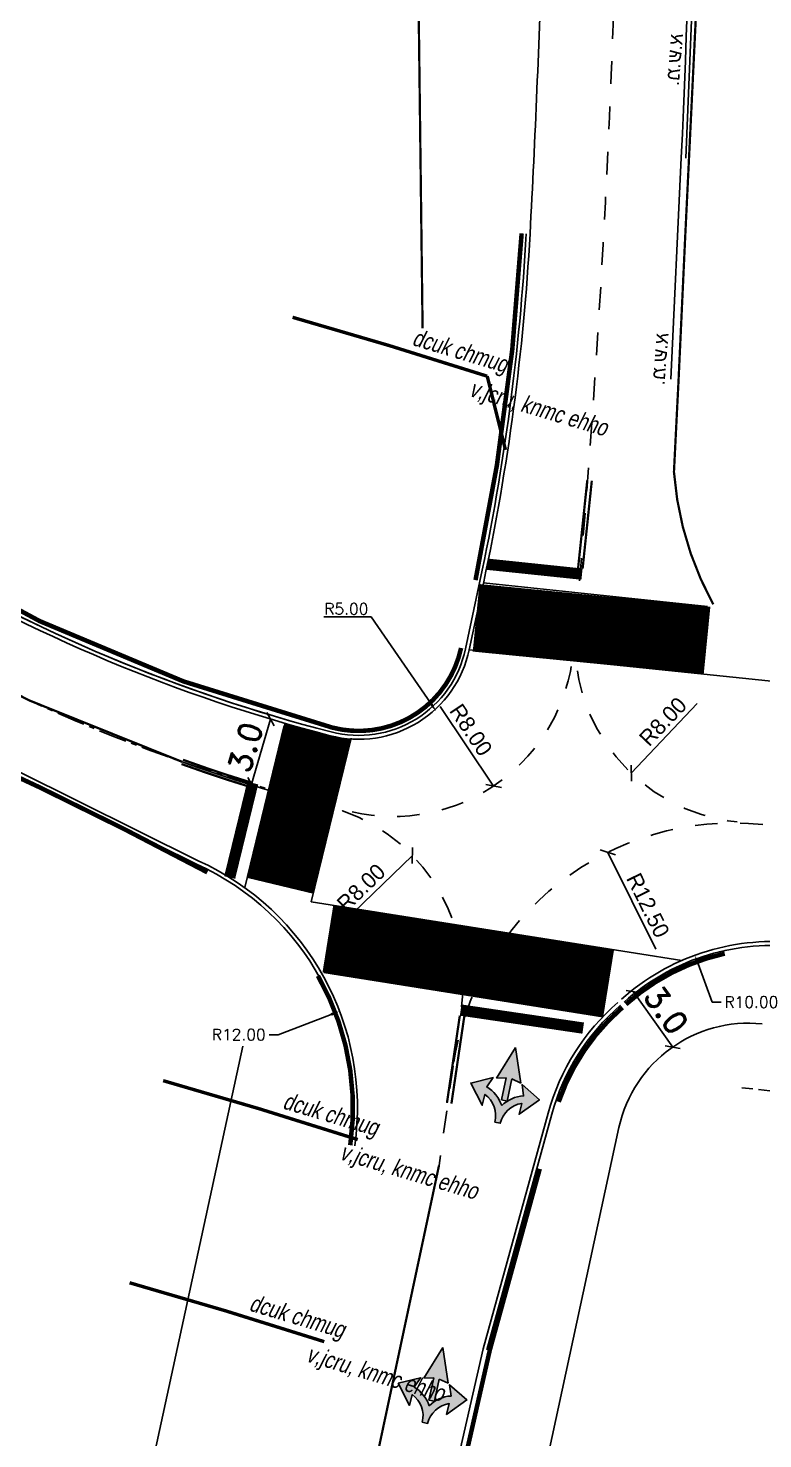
# Model space of a CAD drawing. Extents: x 183304 to 184528, y 666784 to 667526.
# Drawn here: x 184451.7 to 184484.1, y 667054.2 to 667116.6 of the extents above; entities that cross this region are included whole.
import ezdxf
from ezdxf.enums import TextEntityAlignment as Align

# ---------------------------------------------------------------- set-up
doc = ezdxf.new("R2010")
doc.units = 0
for name, pattern in [('1-1', [2, 1, -1]), ('CENTER', [2, 1.25, -0.25, 0.25, -0.25]), ('DASHED', [0.75, 0.5, -0.25]), ('zeva05_05', [1, 0.5, -0.5])]:
    doc.linetypes.add(name, pattern=pattern)
for name, color, linetype in [('0-XREF', 7, 'Continuous'), ('818', 10, '1-1'), ('D-15', 20, '1-1'), ('d-cl', 1, 'CENTER'), ('D-D13', 7, 'Continuous'), ('D-Dim', 7, 'Continuous'), ('D-EV-INSIDE', 2, 'Continuous'), ('D-MAAVAR', 7, 'Continuous'), ('D-Nativ', 7, '1-1'), ('D-Road', 7, 'Continuous'), ('D-Tamrur', 7, 'Continuous'), ('D-TEXT', 7, 'Continuous'), ('NEW', 5, 'DASHED'), ('TR-TXT', 2, 'Continuous'), ('ZEVA-811', 8, 'zeva05_05')]:
    doc.layers.add(name, color=color, linetype=linetype)
doc.styles.add('0-Techno', font='0-techno')
doc.styles.add('MIR2', font='mirym.shx', dxfattribs={"width": 0.8, "oblique": 10})
doc.styles.add('oron', font='oron.shx')
doc.styles.add('r', font='romand')
doc.styles.add('ROMAND', font='romand')
doc.dimstyles.new('DDIM', dxfattribs={"dimscale": 1.35, "dimtxt": 0.75, "dimasz": 0.35, "dimexe": 0, "dimexo": 0.5, "dimgap": 0.15, "dimtad": 1, "dimdec": 1, "dimzin": 0, "dimdsep": 46, "dimtxsty": 'ROMAND', "dimblk1": 'OBLIQUE', "dimblk2": 'OBLIQUE', "dimsah": 1, "dimcen": 0.5, "dimse1": 1, "dimse2": 1, "dimadec": 0, "dimazin": 0, "dimtfac": 0.75, "dimtdec": 1, "dimtmove": 2, "dimatfit": 3, "dimldrblk": 'OBLIQUE', "dimfxl": 1, "dimtolj": 1, "dimtzin": 0, "dimarcsym": 0})
doc.dimstyles.new('dim1', dxfattribs={"dimtxt": 0.7, "dimasz": 0.5, "dimexe": 0.18, "dimexo": 0.0625, "dimgap": 0.2, "dimtad": 1, "dimtoh": 1, "dimzin": 0, "dimdsep": 46, "dimtxsty": 'oron', "dimblk": 'OBLIQUE', "dimcen": 0.09, "dimadec": 0, "dimazin": 0, "dimtfac": 1, "dimtofl": 0, "dimtmove": 0, "dimatfit": 3, "dimfxl": 1, "dimtolj": 1, "dimtzin": 0, "dimarcsym": 0})
doc.dimstyles.new('RAD', dxfattribs={"dimtxt": 0.5, "dimasz": 0.4, "dimexe": 0.1, "dimexo": 0, "dimgap": 0.1, "dimtad": 1, "dimtih": 1, "dimtoh": 1, "dimzin": 0, "dimdsep": 46, "dimtxsty": 'r', "dimcen": 0.1, "dimdle": 0.3, "dimadec": 0, "dimazin": 0, "dimtfac": 0.466667, "dimtofl": 0, "dimtmove": 1, "dimatfit": 3, "dimfxl": 1, "dimtolj": 1, "dimtzin": 0, "dimarcsym": 0})

# ---------------------------------------------------------------- blocks, each defined once
blk = doc.blocks.new('_Oblique')
at = {"color": 0, "linetype": 'ByBlock', "lineweight": -2}
blk.add_line((-0.5, -0.5), (0.5, 0.5), dxfattribs=at)
blk = doc.blocks.new('*D413')
at = {"layer": 'D-Dim', "color": 0, "lineweight": -2, "transparency": 16777216}
blk.add_line((184478.42, 667073.989), (184480.153, 667071.54), dxfattribs=at)
at = {"layer": 'DEFPOINTS', "color": 0, "transparency": 16777216}
for p in [(184478.39, 667073.968), (184480.123, 667071.519), (184480.153, 667071.54)]:
    blk.add_point(p, dxfattribs=at)
at = {"layer": 'D-Dim', "color": 0, "lineweight": -2, "transparency": 16777216, "xscale": 0.4725, "yscale": 0.4725, "zscale": 0.4725}
for p, rotation in [((184478.42, 667073.989), 125.2828195046449), ((184480.153, 667071.54), 305.2828195046449)]:
    blk.add_blockref('_Oblique', p, dxfattribs=dict(at, rotation=rotation))
at = {"layer": 'D-Dim', "color": 0, "transparency": 16777216, "insert": (184479.865, 667073.174), "char_height": 1.0125, "attachment_point": 5, "rotation": 305.28282, "style": 'ROMAND'}
blk.add_mtext('\\A1;3.0', dxfattribs=at)
blk = doc.blocks.new('*D414')
at = {"layer": 'D-Dim', "color": 0, "lineweight": -2, "transparency": 16777216}
for p, q in [((184481.889, 667073.53), (184481.271, 667075.224)), ((184482.289, 667073.53), (184481.889, 667073.53))]:
    blk.add_line(p, q, dxfattribs=at)
at = {"layer": 'D-Dim', "color": 0, "transparency": 16777216}
blk.add_solid([(184481.333, 667075.247), (184481.208, 667075.202), (184481.134, 667075.6)], dxfattribs=at)
at = {"layer": 'DEFPOINTS', "color": 0, "transparency": 16777216}
for p in [(184481.134, 667075.6), (184484.562, 667066.206)]:
    blk.add_point(p, dxfattribs=at)
at = {"layer": 'D-Dim', "color": 0, "transparency": 16777216, "insert": (184483.627, 667073.53), "char_height": 0.5, "attachment_point": 5, "style": 'r'}
blk.add_mtext('\\A1;R10.00', dxfattribs=at)
blk = doc.blocks.new('*D415')
at = {"layer": 'D-Dim', "color": 0, "lineweight": -2, "transparency": 16777216}
for p, q in [((184493.477, 667087.845), (184494.54, 667088.614)), ((184493.077, 667087.845), (184493.477, 667087.845))]:
    blk.add_line(p, q, dxfattribs=at)
at = {"layer": 'D-Dim', "color": 0, "transparency": 16777216}
blk.add_solid([(184494.501, 667088.668), (184494.579, 667088.56), (184494.864, 667088.848)], dxfattribs=at)
at = {"layer": 'DEFPOINTS', "color": 0, "transparency": 16777216}
for p in [(184494.864, 667088.848), (184475.42, 667074.78)]:
    blk.add_point(p, dxfattribs=at)
at = {"layer": 'D-Dim', "color": 0, "transparency": 16777216, "insert": (184491.739, 667087.845), "char_height": 0.5, "attachment_point": 5, "style": 'r'}
blk.add_mtext('\\A1;R24.00', dxfattribs=at)
blk = doc.blocks.new('*D542')
at = {"layer": 'D-Dim', "color": 0, "lineweight": -2, "transparency": 16777216}
for p, q in [((184464.739, 667090.557), (184466.839, 667090.557)), ((184466.839, 667090.557), (184469.48, 667086.706))]:
    blk.add_line(p, q, dxfattribs=at)
at = {"layer": 'D-Dim', "color": 0, "transparency": 16777216}
blk.add_solid([(184469.535, 667086.744), (184469.425, 667086.668), (184469.706, 667086.376)], dxfattribs=at)
at = {"layer": 'DEFPOINTS', "color": 0, "transparency": 16777216}
for p in [(184466.878, 667090.499), (184469.706, 667086.376)]:
    blk.add_point(p, dxfattribs=at)
at = {"layer": 'D-Dim', "color": 0, "transparency": 16777216, "insert": (184465.739, 667090.907), "char_height": 0.5, "attachment_point": 5, "style": 'r'}
blk.add_mtext('\\A1;R5.00', dxfattribs=at)
blk = doc.blocks.new('*D543')
at = {"layer": 'D-Dim', "color": 0, "lineweight": -2, "transparency": 16777216}
blk.add_line((184461.544, 667083.157), (184462.386, 667086.037), dxfattribs=at)
at = {"layer": 'DEFPOINTS', "color": 0, "transparency": 16777216}
for p in [(184462.386, 667086.037), (184462.851, 667085.901), (184462.009, 667083.021)]:
    blk.add_point(p, dxfattribs=at)
at = {"layer": 'D-Dim', "color": 0, "lineweight": -2, "transparency": 16777216, "xscale": 0.4725, "yscale": 0.4725, "zscale": 0.4725}
for p, rotation in [((184462.386, 667086.037), 73.70487424918356), ((184461.544, 667083.157), 253.7048742491835)]:
    blk.add_blockref('_Oblique', p, dxfattribs=dict(at, rotation=rotation))
at = {"layer": 'D-Dim', "color": 0, "transparency": 16777216, "insert": (184461.285, 667084.796), "char_height": 1.0125, "attachment_point": 5, "rotation": 73.70487, "style": 'ROMAND'}
blk.add_mtext('\\A1;3.0', dxfattribs=at)
blk = doc.blocks.new('*D544')
at = {"layer": 'D-Dim', "color": 0, "lineweight": -2, "transparency": 16777216}
for p, q in [((184462.723, 667072.089), (184465.068, 667072.981)), ((184462.323, 667072.089), (184462.723, 667072.089))]:
    blk.add_line(p, q, dxfattribs=at)
at = {"layer": 'D-Dim', "color": 0, "transparency": 16777216}
blk.add_solid([(184465.045, 667073.044), (184465.092, 667072.919), (184465.442, 667073.124)], dxfattribs=at)
at = {"layer": 'DEFPOINTS', "color": 0, "transparency": 16777216}
for p in [(184465.442, 667073.124), (184454.227, 667068.855)]:
    blk.add_point(p, dxfattribs=at)
at = {"layer": 'D-Dim', "color": 0, "transparency": 16777216, "insert": (184460.985, 667072.089), "char_height": 0.5, "attachment_point": 5, "style": 'r'}
blk.add_mtext('\\A1;R12.00', dxfattribs=at)
blk = doc.blocks.new('DD-13RLL')
at = {"layer": 'D-D13'}
h = blk.add_hatch(color=256, dxfattribs=at)
edge = h.paths.add_edge_path()
edge.add_arc((1.408, -2.1), 1.65, 106.731, 148.59758, ccw=False)
edge.add_line((0.933, -0.52), (0.733, 0))
edge.add_line((0.733, 0), (1.733, -0.525))
edge.add_line((1.733, -0.525), (0.933, -1.45))
edge.add_line((0.933, -1.45), (0.933, -0.9))
edge.add_arc((1.433, -2.1), 1.3, 112.61986, 180)
edge.add_line((0.133, -2.1), (-0.133, -2.1))
edge.add_arc((-1.433, -2.1), 1.3, 0, 67.38014)
edge.add_line((-0.933, -0.9), (-0.933, -1.45))
edge.add_line((-0.933, -1.45), (-1.733, -0.525))
edge.add_line((-1.733, -0.525), (-0.733, 0))
edge.add_line((-0.733, 0), (-0.933, -0.52))
edge.add_arc((-1.408, -2.1), 1.65, 31.40242, 73.269, ccw=False)
at = {"layer": 'D-D13', "color": 7}
blk.add_lwpolyline([(0, -1.24, -0.184737), (0.933, -0.52), (0.733, 0), (1.733, -0.525), (0.933, -1.45), (0.933, -0.9, 0.302776), (0.133, -2.1), (-0.133, -2.1, 0.302776), (-0.933, -0.9), (-0.933, -1.45), (-1.733, -0.525), (-0.733, 0), (-0.933, -0.52, -0.184737)], format="xyb", close=True, dxfattribs=at)
blk = doc.blocks.new('DD-13SS')
at = {"layer": 'D-D13'}
for p, q in [((-0.55, -1.5), (0, 0)), ((0, 0), (0.55, -1.5)), ((-0.125, -1.4), (-0.55, -1.5)), ((-0.125, -2.4), (-0.125, -1.4)), ((0.125, -1.4), (0.55, -1.5)), ((0.125, -2.4), (0.125, -1.4)), ((-0.125, -2.4), (0.125, -2.4))]:
    blk.add_line(p, q, dxfattribs=at)
for points in [[(-0.125, -1.4), (-0.55, -1.5), (0, 0)], [(0.125, -1.4), (0, 0), (-0.125, -1.4)], [(0.55, -1.5), (0, 0), (0.125, -1.4)], [(-0.125, -2.4), (0.125, -1.4), (-0.125, -1.4)], [(0.125, -1.4), (-0.125, -2.4), (0.125, -2.4)]]:
    blk.add_solid(points, dxfattribs=at)
blk = doc.blocks.new('*D547')
at = {"layer": 'D-Dim', "color": 0, "lineweight": -2, "ltscale": 0.1, "transparency": 16777216}
blk.add_line((184479.402, 667075.873), (184477.288, 667080.145), dxfattribs=at)
at = {"layer": 'DEFPOINTS', "color": 0, "ltscale": 0.1, "transparency": 16777216}
for p in [(184477.288, 667080.145), (184482.831, 667068.941)]:
    blk.add_point(p, dxfattribs=at)
at = {"layer": 'D-Dim', "color": 0, "lineweight": -2, "ltscale": 0.1, "transparency": 16777216, "xscale": 0.5, "yscale": 0.5, "zscale": 0.5, "rotation": 116.3194343496658}
blk.add_blockref('_Oblique', (184477.288, 667080.145), dxfattribs=at)
at = {"layer": 'D-Dim', "color": 0, "ltscale": 0.1, "transparency": 16777216, "insert": (184479.06, 667077.805), "char_height": 0.7, "attachment_point": 5, "rotation": 296.31943, "style": 'oron'}
blk.add_mtext('\\A1;R12.50', dxfattribs=at)
blk = doc.blocks.new('*D548')
at = {"layer": 'D-Dim', "color": 0, "lineweight": -2, "ltscale": 0.1, "transparency": 16777216}
blk.add_line((184481.235, 667086.718), (184478.32, 667083.649), dxfattribs=at)
at = {"layer": 'DEFPOINTS', "color": 0, "ltscale": 0.1, "transparency": 16777216}
for p in [(184483.83, 667089.448), (184478.32, 667083.649)]:
    blk.add_point(p, dxfattribs=at)
at = {"layer": 'D-Dim', "color": 0, "lineweight": -2, "ltscale": 0.1, "transparency": 16777216, "xscale": 0.5, "yscale": 0.5, "zscale": 0.5, "rotation": 226.4660369422928}
blk.add_blockref('_Oblique', (184478.32, 667083.649), dxfattribs=at)
at = {"layer": 'D-Dim', "color": 0, "ltscale": 0.1, "transparency": 16777216, "insert": (184479.723, 667085.924), "char_height": 0.7, "attachment_point": 5, "rotation": 46.46604, "style": 'oron'}
blk.add_mtext('\\A1;R8.00', dxfattribs=at)
blk = doc.blocks.new('*D549')
at = {"layer": 'D-Dim', "color": 0, "lineweight": -2, "ltscale": 0.1, "transparency": 16777216}
blk.add_line((184469.884, 667086.596), (184472.238, 667083.077), dxfattribs=at)
at = {"layer": 'DEFPOINTS', "color": 0, "ltscale": 0.1, "transparency": 16777216}
for p in [(184467.79, 667089.727), (184472.238, 667083.077)]:
    blk.add_point(p, dxfattribs=at)
at = {"layer": 'D-Dim', "color": 0, "lineweight": -2, "ltscale": 0.1, "transparency": 16777216, "xscale": 0.5, "yscale": 0.5, "zscale": 0.5, "rotation": 303.7812543742663}
blk.add_blockref('_Oblique', (184472.238, 667083.077), dxfattribs=at)
at = {"layer": 'D-Dim', "color": 0, "ltscale": 0.1, "transparency": 16777216, "insert": (184471.24, 667085.558), "char_height": 0.7, "attachment_point": 5, "rotation": 303.78125, "style": 'oron'}
blk.add_mtext('\\A1;R8.00', dxfattribs=at)
blk = doc.blocks.new('*D550')
at = {"layer": 'D-Dim', "color": 0, "lineweight": -2, "ltscale": 0.1, "transparency": 16777216}
blk.add_line((184465.612, 667077.066), (184468.653, 667080.012), dxfattribs=at)
at = {"layer": 'DEFPOINTS', "color": 0, "ltscale": 0.1, "transparency": 16777216}
for p in [(184468.653, 667080.012), (184462.907, 667074.445)]:
    blk.add_point(p, dxfattribs=at)
at = {"layer": 'D-Dim', "color": 0, "lineweight": -2, "ltscale": 0.1, "transparency": 16777216, "xscale": 0.5, "yscale": 0.5, "zscale": 0.5, "rotation": 44.09658461848482}
blk.add_blockref('_Oblique', (184468.653, 667080.012), dxfattribs=at)
at = {"layer": 'D-Dim', "color": 0, "ltscale": 0.1, "transparency": 16777216, "insert": (184466.391, 667078.586), "char_height": 0.7, "attachment_point": 5, "rotation": 44.09658, "style": 'oron'}
blk.add_mtext('\\A1;R8.00', dxfattribs=at)

msp = doc.modelspace()

# ---------------------------------------------------------------- linework, layer by layer
at = {"layer": '0-XREF', "const_width": 0.15}
for points in [[(184471.961, 667101.189), (184467.643, 667102.54), (184463.363, 667103.793)], [(184471.961, 667101.189), (184472.766, 667097.934)], [(184466.242, 667067.453), (184461.924, 667068.804), (184457.645, 667070.057)], [(184464.761, 667058.521), (184460.442, 667059.872), (184456.163, 667061.125)]]:
    msp.add_lwpolyline(points, dxfattribs=at)
at = {"layer": '818', "const_width": 0.1}
msp.add_lwpolyline([(184481.474, 667127.98), (184481.44, 667122.555), (184480.7, 667107.261), (184480.412, 667101.042)], dxfattribs=at)
msp.add_lwpolyline([(184480.412, 667101.042), (184480.207, 667096.958, 0.107552), (184481.944, 667091.106, 0.510057)], format="xyb", dxfattribs=at)
at = {"layer": 'D-15', "const_width": 0.2, "flags": 128}
for points in [[(184471.443, 667092.178, 0.038844), (184473.48, 667107.5)], [(184446.131, 667093.627, 0.072235), (184465.117, 667085.66)], [(184465.117, 667085.66, 0.426948), (184470.805, 667089.178)], [(184459.596, 667079.265, 0.015934), (184448.449, 667084.77)], [(184482.451, 667075.674, 0.128483), (184478.089, 667073.431)], [(184465.911, 667067.203, 0.165998), (184464.482, 667074.693)], [(184477.932, 667073.292, 0.13191), (184475.117, 667069.122, 0.13191)]]:
    msp.add_lwpolyline(points, format="xyb", dxfattribs=at)
for points in [[(184474.28, 667066.156), (184472.069, 667058.13)], [(184472.073, 667058.144), (184469.003, 667044.624)]]:
    msp.add_lwpolyline(points, dxfattribs=at)
at = {"layer": 'd-cl'}
msp.add_arc((184483.053, 667155.008), 75, 234.14807, 254.7993, dxfattribs=at)
at = {"layer": 'D-Dim', "ltscale": 0.1}
msp.add_line((184471.805, 667092.101), (184471.166, 667089.101), dxfattribs=at)
at = {"layer": 'D-Dim'}
for p, q in [((184461.164, 667071.583), (184439.725, 666972.516)), ((184477.78, 667067.987), (184456.34, 666968.92))]:
    msp.add_line(p, q, dxfattribs=at)
at = {"layer": 'D-Dim', "ltscale": 0.1}
msp.add_lwpolyline([(184459.196, 667079.778), (184448.581, 667085.039)], dxfattribs=at)
msp.add_arc((184373.998, 667112.928), 100, 347.97878, 356.87664, dxfattribs=at)
at = {"layer": 'D-Dim'}
msp.add_arc((184466.276, 667090.143), 5, 255.49888, 347.97878, dxfattribs=at)
at = {"layer": 'D-EV-INSIDE'}
for p, q in [((184471.639, 667092.136), (184471, 667089.137)), ((184474.812, 667068.577), (184471.944, 667058.165))]:
    msp.add_line(p, q, dxfattribs=at)
msp.add_lwpolyline([(184459.121, 667079.626), (184448.506, 667084.887)], dxfattribs=at)
for centre, radius, start, end in [((183981.083, 667134.368), 500.2, 357.30219, 1.24675), ((184373.998, 667112.928), 99.83, 347.97878, 356.87664), ((184483.053, 667155.008), 71.83, 238.9207, 255.49888), ((184483.053, 667155.008), 71.83, 238.97265, 255.49888), ((184466.276, 667090.143), 4.83, 255.49888, 347.97878), ((184454.227, 667068.855), 11.83, 351.95037, 65.53672), ((184484.562, 667066.206), 9.83, 84.54955, 131.85953), ((184484.289, 667065.966), 9.83, 130.95298, 164.59658)]:
    msp.add_arc(centre, radius, start, end, dxfattribs=at)
at = {"layer": 'D-MAAVAR'}
for p, q in [((184481.682, 667091.017), (184471.795, 667092.051)), ((184484.79, 667087.676), (184471.166, 667089.1)), ((184461.248, 667078.587), (184462.996, 667085.759)), ((184464.184, 667077.967), (184465.947, 667085.195)), ((184480.552, 667075.367), (184464.184, 667077.967)), ((184477.068, 667072.883), (184464.742, 667074.841))]:
    msp.add_line(p, q, dxfattribs=at)
at = {"layer": 'D-MAAVAR', "const_width": 0.5, "flags": 128}
for points in [[(184476.147, 667092.443), (184471.968, 667092.88)], [(184460.584, 667079.033), (184461.603, 667083.211)], [(184470.786, 667073.177), (184476.199, 667072.379)]]:
    msp.add_lwpolyline(points, dxfattribs=at)
at = {"layer": 'D-Nativ'}
msp.add_line((184470.455, 667070.702), (184469.831, 667066.312), dxfattribs=at)
at = {"layer": 'D-Nativ', "const_width": 0.1, "flags": 128}
msp.add_lwpolyline([(184414.864, 667114.555), (184428.031, 667102.859, 0.02515), (184435.873, 667096.569), (184439.126, 667094.218, 0.073146), (184458.489, 667084.145)], format="xyb", dxfattribs=at)
at = {"layer": 'D-Nativ', "linetype": 'Continuous', "const_width": 0.1, "flags": 128}
for points in [[(184476.38, 667096.591), (184475.974, 667092.709)], [(184476.579, 667096.57), (184476.173, 667092.689)], [(184470.181, 667069.072), (184470.75, 667072.933)], [(184470.379, 667069.043), (184470.948, 667072.904)]]:
    msp.add_lwpolyline(points, dxfattribs=at)
for points in [[(184461.608, 667083.209, -0.012526), (184458.524, 667084.238)], [(184461.561, 667083.015, -0.01257), (184458.456, 667084.05)]]:
    msp.add_lwpolyline(points, format="xyb", dxfattribs=at)
at = {"layer": 'D-Nativ', "const_width": 0.1}
msp.add_lwpolyline([(184469.831, 667066.312), (184464.625, 667041.864)], dxfattribs=at)
at = {"layer": 'D-Nativ'}
for centre, radius, start, end in [((183981.083, 667134.368), 496.75, 354.89424, 358.35883), ((184483.83, 667089.448), 8, 174.89424, 264.03158), ((184467.79, 667089.727), 8, 257.00973, 354.75939), ((184462.907, 667074.445), 8, 351.90238, 75.97188), ((184482.831, 667068.941), 12.5, 84.03158, 171.90238)]:
    msp.add_arc(centre, radius, start, end, dxfattribs=at)
at = {"layer": 'D-Nativ', "linetype": 'Continuous'}
msp.add_arc((184480.602, 667145.268), 65, 250.112, 255.97188, dxfattribs=at)
at = {"layer": 'D-Road'}
msp.add_line((184480.528, 667110.834), (184480.068, 667101.058), dxfattribs=at)
at = {"layer": 'D-Road', "ltscale": 0.1, "const_width": 0.1}
msp.add_lwpolyline([(184468.247, 667173.083), (184469.105, 667103.301)], dxfattribs=at)
at = {"layer": 'D-Road'}
for points in [[(184498.31, 667074.94), (184485.512, 667076.161, 0.209412), (184477.889, 667073.654)], [(184477.735, 667073.518, 0.147862), (184474.649, 667068.622), (184471.78, 667058.21), (184468.71, 667044.69)], [(184484.105, 667072.568, 0.380745), (184477.78, 667067.987)]]:
    msp.add_lwpolyline(points, format="xyb", dxfattribs=at)
for centre, radius, start, end in [((183981.083, 667134.368), 500, 357.30219, 1.24675), ((184483.053, 667155.008), 72, 238.9207, 255.49888), ((184454.227, 667068.855), 12, 351.95037, 65.53672)]:
    msp.add_arc(centre, radius, start, end, dxfattribs=at)
at = {"layer": 'D-Road', "ltscale": 0.1}
msp.add_arc((183981.083, 667134.368), 493.5, 356.87664, 358.35883, dxfattribs=at)
at = {"layer": 'NEW'}
msp.add_line((184490.412, 667068.989), (184483.009, 667069.763), dxfattribs=at)
at = {"layer": 'ZEVA-811', "const_width": 3}
for points in [[(184481.669, 667089.505), (184471.467, 667090.512)], [(184462.815, 667078.668), (184464.449, 667085.47)], [(184477.321, 667074.34), (184464.923, 667076.33)]]:
    msp.add_lwpolyline(points, dxfattribs=at)

# ---------------------------------------------------------------- block references
at = {"layer": 'D-MAAVAR', "xscale": 0.9000000000042045, "yscale": 0.9000000000042045, "zscale": 0.9000000000042045, "rotation": 346.3413567359619}
for p in [(184472.862, 667070.037), (184469.656, 667056.773)]:
    msp.add_blockref('DD-13RLL', p, dxfattribs=at)
at = {"layer": 'D-Tamrur', "rotation": 348.0832713105636}
for p in [(184473.212, 667071.527), (184470.006, 667058.263)]:
    msp.add_blockref('DD-13SS', p, dxfattribs=at)

# ---------------------------------------------------------------- texts
at = {"layer": 'D-TEXT', "style": 'MIR2', "oblique": 10, "width": 0.8}
for s, p in [('dcuk chmug', (184468.604, 667102.574)), ('v,jcru, knmc ehho', (184471.123, 667100.327)), ('dcuk chmug', (184462.886, 667068.838)), ('v,jcru, knmc ehho', (184465.404, 667066.591)), ('dcuk chmug', (184461.404, 667059.906)), ('v,jcru, knmc ehho', (184463.922, 667057.659))]:
    msp.add_text(s, height=0.75, rotation=343.34835, dxfattribs=at).set_placement(p)
at = {"layer": 'TR-TXT', "style": '0-Techno', "text_generation_flag": 2}
for p in [(184480.425, 667114.008), (184479.788, 667100.784)]:
    msp.add_text('א.ש.מ.', height=0.6, rotation=85.4547, dxfattribs=at).set_placement(p, align=Align.RIGHT)

# ---------------------------------------------------------------- dimensions: what is measured, and where the dimension line sits
at = {"layer": 'D-Dim'}
for center, mpoint, picture, middle in [((184466.878, 667090.499), (184469.706, 667086.376), '*D542', (184466.839, 667090.557)), ((184475.42, 667074.78), (184494.864, 667088.848), '*D415', (184493.477, 667087.845)), ((184484.562, 667066.206), (184481.134, 667075.6), '*D414', (184481.889, 667073.53)), ((184454.227, 667068.855), (184465.442, 667073.124), '*D544', (184462.723, 667072.089))]:
    dim = msp.add_radius_dim(center=center, mpoint=mpoint, dimstyle='RAD', dxfattribs=at)
    dim.commit()
    dim.dimension.update_dxf_attribs({"geometry": picture, "text_midpoint": middle, "dimtype": 164})
at = {"layer": 'D-Dim', "ltscale": 0.1}
for center, mpoint, picture, middle in [((184467.79, 667089.727), (184472.238, 667083.077), '*D549', (184470.783, 667085.252)), ((184483.83, 667089.448), (184478.32, 667083.649), '*D548', (184480.122, 667085.546)), ((184462.907, 667074.445), (184468.653, 667080.012), '*D550', (184466.773, 667078.191)), ((184482.831, 667068.941), (184477.288, 667080.145), '*D547', (184478.567, 667077.561))]:
    dim = msp.add_radius_dim(center=center, mpoint=mpoint, dimstyle='dim1', dxfattribs=at)
    dim.commit()
    dim.dimension.update_dxf_attribs({"geometry": picture, "text_midpoint": middle, "dimtype": 164})
at = {"layer": 'D-Dim'}
for p1, p2, distance, picture, middle in [((184462.009, 667083.021), (184462.851, 667085.901), 0.484, '*D543', (184461.285, 667084.796)), ((184478.39, 667073.968), (184480.123, 667071.519), 0.037, '*D413', (184479.865, 667073.174))]:
    dim = msp.add_aligned_dim(p1=p1, p2=p2, distance=distance, dimstyle='DDIM', dxfattribs=at)
    dim.commit()
    dim.dimension.update_dxf_attribs({"geometry": picture, "text_midpoint": middle})

doc.saveas('drawing.dxf')
